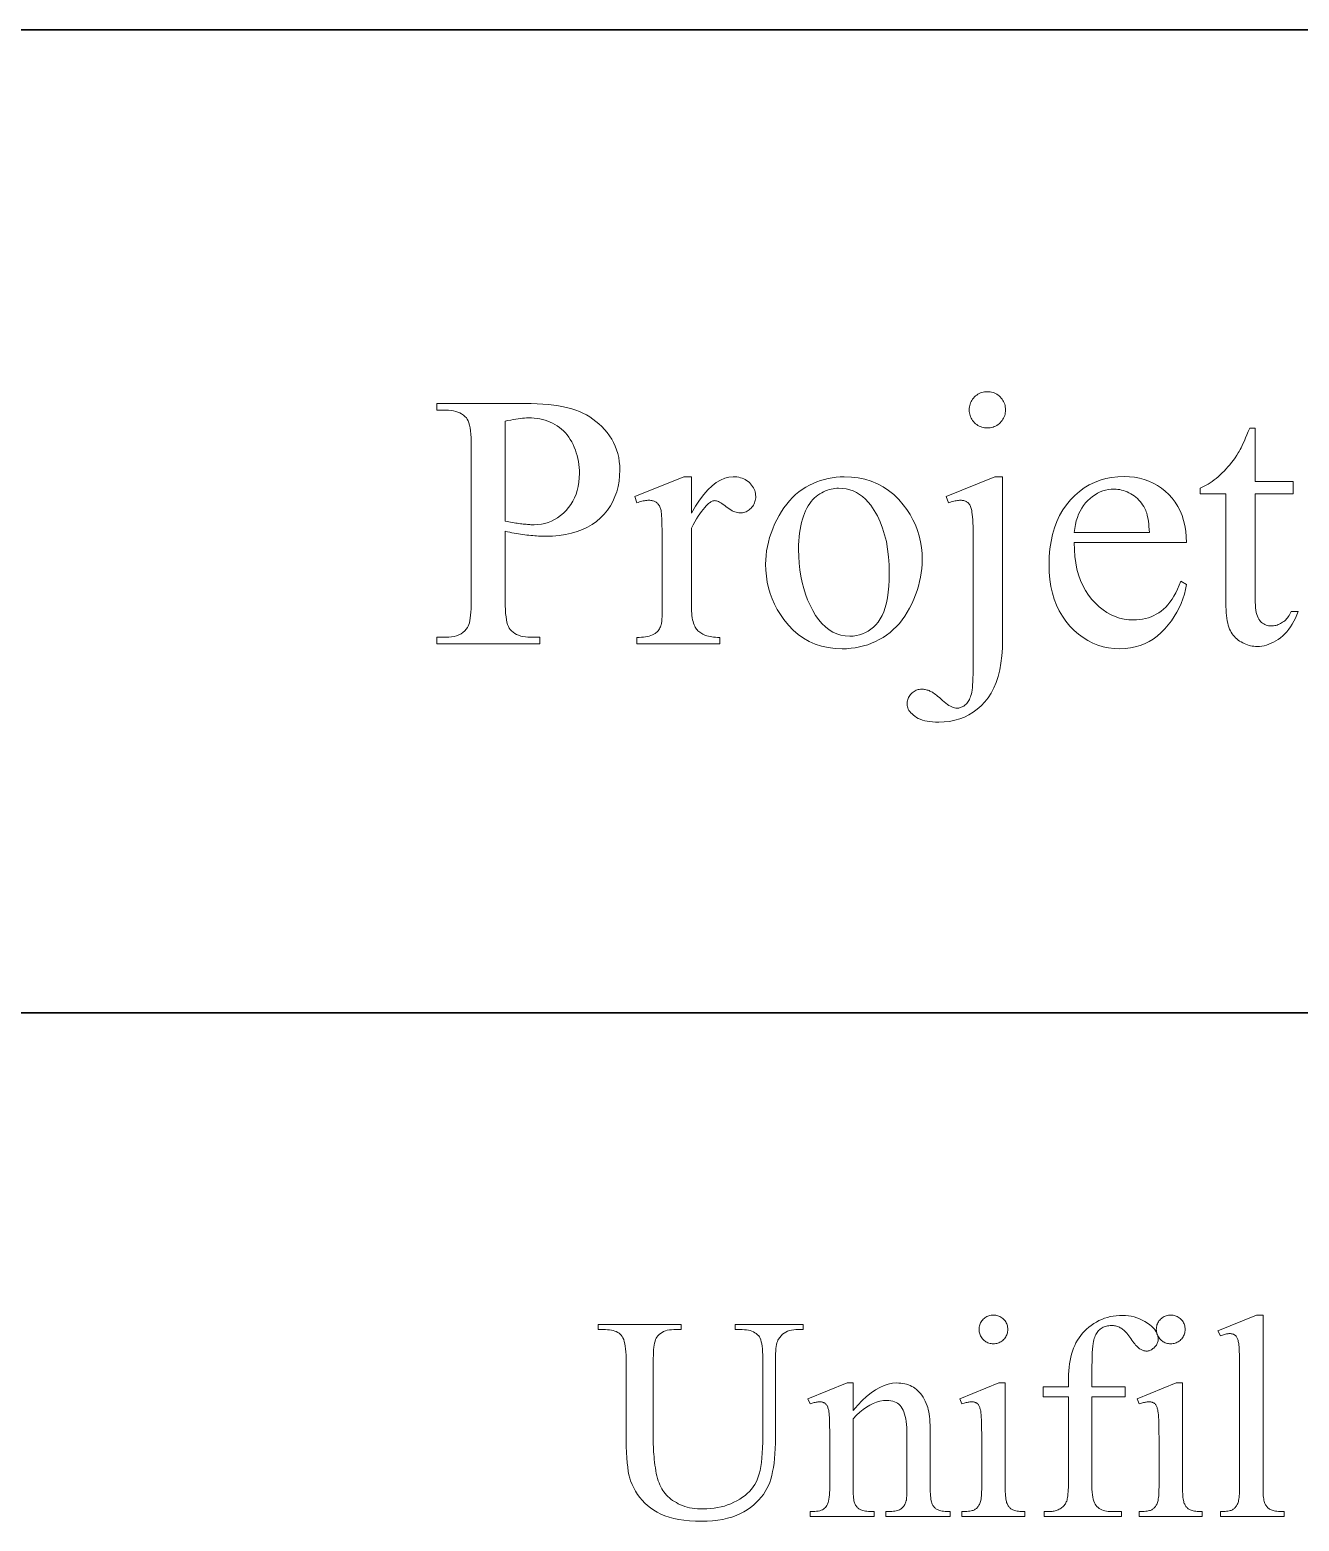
# Model space of a CAD drawing. Extents: x 0 to 297, y 0 to 210.
# Drawn here: x 202.11 to 227.94, y 39.66 to 70 of the extents above; entities that cross this region are included whole.
import ezdxf

# ---------------------------------------------------------------- set-up
doc = ezdxf.new("R2010")
doc.units = 0

msp = doc.modelspace()

# ---------------------------------------------------------------- linework, layer by layer
at = {"color": 7, "lineweight": 35}
for p, q in [((162, 70), (287, 70)), ((162, 50), (287, 50))]:
    msp.add_line(p, q, dxfattribs=at)
at = {"color": 7, "lineweight": 13}
for points in [[(221.595169, 62.638786), (221.625702, 62.637707), (221.655304, 62.63446), (221.68396, 62.629051), (221.711685, 62.621483), (221.738464, 62.611752), (221.764313, 62.599854), (221.789215, 62.585793), (221.813202, 62.569572), (221.836227, 62.551189), (221.858322, 62.53064), (221.878876, 62.508541), (221.897263, 62.485504), (221.913483, 62.461533), (221.927536, 62.436623), (221.939438, 62.410778), (221.949173, 62.383991), (221.956741, 62.35627), (221.962143, 62.327614), (221.965393, 62.298016), (221.966476, 62.267483), (221.965393, 62.237633), (221.962143, 62.208649), (221.956741, 62.180531), (221.949173, 62.153278), (221.939438, 62.126892), (221.927536, 62.101368), (221.913483, 62.07671), (221.897263, 62.052917), (221.878876, 62.029991), (221.858322, 62.007927), (221.836227, 61.987381), (221.813202, 61.968994), (221.789215, 61.952774), (221.764313, 61.938713), (221.738464, 61.926819), (221.711685, 61.917084), (221.68396, 61.909515), (221.655304, 61.904106), (221.625702, 61.900864), (221.595169, 61.89978), (221.565323, 61.900864), (221.536331, 61.904106), (221.508224, 61.909515), (221.480972, 61.917084), (221.454575, 61.926819), (221.429062, 61.938713), (221.404404, 61.952774), (221.3806, 61.968994), (221.357681, 61.987381), (221.335617, 62.007927), (221.315063, 62.029991), (221.296692, 62.052917), (221.280457, 62.07671), (221.266403, 62.101368), (221.254501, 62.126892), (221.244781, 62.153278), (221.237198, 62.180531), (221.231796, 62.208649), (221.228546, 62.237633), (221.227478, 62.267483), (221.228546, 62.298016), (221.231796, 62.327614), (221.237198, 62.35627), (221.244781, 62.383991), (221.254501, 62.410778), (221.266403, 62.436623), (221.280457, 62.461533), (221.296692, 62.485504), (221.315063, 62.508541), (221.335617, 62.53064), (221.357681, 62.551189), (221.3806, 62.569572), (221.404404, 62.585793), (221.429062, 62.599854), (221.454575, 62.611752), (221.480972, 62.621483), (221.508224, 62.629055), (221.536331, 62.63446), (221.565323, 62.637707)], [(211.786224, 59.798122), (211.786224, 58.374187), (211.787247, 58.285397), (211.790268, 58.203602), (211.795319, 58.128799), (211.802383, 58.060993), (211.811462, 58.000179), (211.822571, 57.946358), (211.835693, 57.899529), (211.85083, 57.859695), (211.867996, 57.826855), (211.887161, 57.801006), (211.91597, 57.77087), (211.947586, 57.743904), (211.98201, 57.720112), (212.019257, 57.699493), (212.059296, 57.682045), (212.102158, 57.66777), (212.147842, 57.656666), (212.19632, 57.648735), (212.24762, 57.643978), (212.301727, 57.642391), (212.489182, 57.642391), (212.489182, 57.50901), (210.394745, 57.50901), (210.394745, 57.642391), (210.578583, 57.642391), (210.638824, 57.644409), (210.695526, 57.650467), (210.748703, 57.660561), (210.79834, 57.67469), (210.844452, 57.69286), (210.887024, 57.715065), (210.926071, 57.74131), (210.961578, 57.771591), (210.993546, 57.805908), (211.021988, 57.844265), (211.03569, 57.869682), (211.047943, 57.901222), (211.058762, 57.938896), (211.06813, 57.982693), (211.076065, 58.032623), (211.08255, 58.08868), (211.087601, 58.150864), (211.091202, 58.219177), (211.093369, 58.293617), (211.094086, 58.374187), (211.094086, 61.532082), (211.093109, 61.620872), (211.090195, 61.702667), (211.085327, 61.777466), (211.078522, 61.845276), (211.069763, 61.90609), (211.059052, 61.959911), (211.046402, 62.006741), (211.031799, 62.046574), (211.015244, 62.079414), (210.99675, 62.105263), (210.96727, 62.135399), (210.935043, 62.162361), (210.90007, 62.186153), (210.862366, 62.206776), (210.821915, 62.224224), (210.778732, 62.238499), (210.732803, 62.249603), (210.684143, 62.25753), (210.632736, 62.262291), (210.578583, 62.263878), (210.394745, 62.263878), (210.394745, 62.397259), (212.186371, 62.397259), (212.314819, 62.395905), (212.437714, 62.39185), (212.555054, 62.385094), (212.66684, 62.375629), (212.773071, 62.363464), (212.873764, 62.348591), (212.968887, 62.331017), (213.058472, 62.310741), (213.142502, 62.287758), (213.220978, 62.262074), (213.295502, 62.233181), (213.36763, 62.200573), (213.437378, 62.164257), (213.504761, 62.124222), (213.569763, 62.080479), (213.63237, 62.03302), (213.692612, 61.981846), (213.750473, 61.926964), (213.805954, 61.868366), (213.859055, 61.806053), (213.908371, 61.740696), (213.952484, 61.672962), (213.991425, 61.602844), (214.025162, 61.53035), (214.053711, 61.455479), (214.077072, 61.378223), (214.095245, 61.298592), (214.108215, 61.216579), (214.116013, 61.132191), (214.118607, 61.045422), (214.114655, 60.927971), (214.102814, 60.814995), (214.083069, 60.706486), (214.05545, 60.602448), (214.019913, 60.502884), (213.976501, 60.407784), (213.925186, 60.317158), (213.865967, 60.230999), (213.798859, 60.149315), (213.723862, 60.072098), (213.641663, 60.000862), (213.552917, 59.93713), (213.457657, 59.880894), (213.355881, 59.832153), (213.247574, 59.790913), (213.132736, 59.757172), (213.011368, 59.730927), (212.883484, 59.712181), (212.749084, 59.700935), (212.608154, 59.697186), (212.572525, 59.697437), (212.536331, 59.698196), (212.499573, 59.699459), (212.462219, 59.701225), (212.424301, 59.703495), (212.385803, 59.706272), (212.346725, 59.709553), (212.307068, 59.713337), (212.26683, 59.717625), (212.226028, 59.72242), (212.184647, 59.727718), (212.142685, 59.733524), (212.100143, 59.739834), (212.057037, 59.746647), (212.013336, 59.753963), (211.96907, 59.761787), (211.924225, 59.770115), (211.878799, 59.778946), (211.832809, 59.78828)], [(211.786224, 60.003601), (211.824005, 59.996574), (211.860931, 59.989906), (211.896973, 59.983597), (211.932159, 59.977646), (211.966476, 59.972061), (211.999924, 59.966831), (212.032516, 59.961967), (212.06424, 59.957458), (212.095093, 59.953316), (212.125092, 59.949528), (212.154221, 59.946106), (212.18248, 59.943039), (212.209885, 59.940338), (212.236404, 59.937992), (212.262085, 59.936012), (212.28688, 59.934387), (212.310822, 59.933128), (212.333893, 59.932224), (212.356094, 59.931686), (212.377441, 59.931503), (212.451385, 59.934406), (212.523285, 59.943111), (212.59314, 59.957623), (212.660919, 59.977936), (212.726654, 60.004055), (212.790344, 60.035976), (212.851959, 60.0737), (212.91153, 60.117229), (212.969055, 60.166561), (213.024521, 60.221699), (213.076233, 60.281452), (213.122498, 60.344627), (213.163315, 60.411228), (213.1987, 60.481255), (213.228638, 60.554703), (213.253143, 60.631577), (213.272186, 60.711876), (213.285797, 60.795601), (213.293961, 60.882748), (213.296692, 60.97332), (213.29538, 61.036316), (213.291489, 61.098412), (213.285004, 61.159607), (213.275925, 61.219898), (213.264236, 61.279289), (213.249969, 61.337776), (213.233093, 61.395367), (213.213623, 61.452053), (213.191559, 61.507839), (213.166901, 61.562721), (213.139877, 61.615788), (213.110672, 61.666111), (213.079315, 61.713696), (213.045776, 61.758541), (213.010101, 61.800648), (212.972244, 61.840012), (212.932236, 61.876637), (212.890045, 61.910522), (212.845718, 61.941669), (212.79921, 61.970078), (212.750977, 61.995762), (212.701447, 62.018745), (212.65062, 62.039021), (212.59848, 62.056595), (212.545059, 62.071465), (212.490341, 62.083633), (212.434326, 62.093094), (212.376999, 62.099854), (212.31839, 62.103909), (212.258469, 62.105263), (212.220657, 62.104576), (212.180756, 62.10252), (212.138748, 62.099098), (212.094666, 62.094303), (212.048492, 62.088139), (212.000214, 62.080605), (211.94986, 62.071701), (211.8974, 62.061424), (211.842865, 62.049782), (211.786224, 62.036766)], [(227.045776, 61.896175), (227.045776, 60.8111), (227.81723, 60.8111), (227.81723, 60.558758), (227.045776, 60.558758), (227.045776, 58.417446), (227.046707, 58.35537), (227.049454, 58.297474), (227.054062, 58.243763), (227.060486, 58.194229), (227.068756, 58.14888), (227.078873, 58.107712), (227.09082, 58.070724), (227.104614, 58.037922), (227.120239, 58.0093), (227.137711, 57.984856), (227.156616, 57.963623), (227.176575, 57.944626), (227.197571, 57.927864), (227.219604, 57.913338), (227.242706, 57.901043), (227.26683, 57.890987), (227.292023, 57.883163), (227.318237, 57.877575), (227.34552, 57.874222), (227.373825, 57.873104), (227.397552, 57.873844), (227.421127, 57.87606), (227.44455, 57.879757), (227.46785, 57.88493), (227.490982, 57.891582), (227.513992, 57.899708), (227.536835, 57.909317), (227.559555, 57.920403), (227.582123, 57.932964), (227.604538, 57.947006), (227.626389, 57.96249), (227.647217, 57.979378), (227.667053, 57.997673), (227.685867, 58.017372), (227.703674, 58.038479), (227.720474, 58.060993), (227.736267, 58.084911), (227.751053, 58.110237), (227.764816, 58.136967), (227.777573, 58.165104), (227.918167, 58.165104), (227.891891, 58.096195), (227.863525, 58.030785), (227.833054, 57.968868), (227.800507, 57.910454), (227.765869, 57.85553), (227.729126, 57.804108), (227.690308, 57.75618), (227.649384, 57.71175), (227.606384, 57.670815), (227.561279, 57.633381), (227.514999, 57.599476), (227.468414, 57.569141), (227.421555, 57.542374), (227.374405, 57.519176), (227.326965, 57.499546), (227.279236, 57.483486), (227.231216, 57.470997), (227.182907, 57.462074), (227.134323, 57.456722), (227.085434, 57.454937), (227.052338, 57.455856), (227.019394, 57.458614), (226.986588, 57.463211), (226.953934, 57.469646), (226.921417, 57.477917), (226.889038, 57.488029), (226.856812, 57.499981), (226.824738, 57.513767), (226.792786, 57.529396), (226.761002, 57.546864), (226.730103, 57.56604), (226.700867, 57.586803), (226.673294, 57.609154), (226.647369, 57.633091), (226.623108, 57.658615), (226.60051, 57.685722), (226.579559, 57.714417), (226.560272, 57.744698), (226.542648, 57.776566), (226.526672, 57.81002), (226.512299, 57.846123), (226.49942, 57.885941), (226.488068, 57.929466), (226.478226, 57.976711), (226.469894, 58.027664), (226.463089, 58.082333), (226.457794, 58.140717), (226.45401, 58.202808), (226.451736, 58.268616), (226.450974, 58.338139), (226.450974, 60.558758), (225.928268, 60.558758), (225.928268, 60.677719), (225.968002, 60.694679), (226.007935, 60.71384), (226.048035, 60.735199), (226.088318, 60.758759), (226.128784, 60.784515), (226.169434, 60.812469), (226.210251, 60.842625), (226.251266, 60.874981), (226.29245, 60.909534), (226.333817, 60.946285), (226.374817, 60.98484), (226.414917, 61.024799), (226.454132, 61.066166), (226.492432, 61.10894), (226.529831, 61.153114), (226.56633, 61.1987), (226.601929, 61.245689), (226.636627, 61.294086), (226.670425, 61.343887), (226.703323, 61.395096), (226.720551, 61.424763), (226.739075, 61.458973), (226.758911, 61.497726), (226.780029, 61.541023), (226.80246, 61.58886), (226.826172, 61.641239), (226.851196, 61.698158), (226.877502, 61.759624), (226.905121, 61.82563), (226.934036, 61.896175)], [(215.574982, 60.908432), (215.574982, 60.165825), (215.658112, 60.306919), (215.741669, 60.433163), (215.825668, 60.544556), (215.910095, 60.641094), (215.994949, 60.722782), (216.080246, 60.789616), (216.16597, 60.841599), (216.252121, 60.878731), (216.338715, 60.901009), (216.425735, 60.908432), (216.464706, 60.907227), (216.502304, 60.903603), (216.538544, 60.897564), (216.573395, 60.889111), (216.606888, 60.878242), (216.639008, 60.86496), (216.669754, 60.849258), (216.699142, 60.831146), (216.727142, 60.810616), (216.753784, 60.78767), (216.778442, 60.763138), (216.800507, 60.73785), (216.819977, 60.711803), (216.836838, 60.685001), (216.85112, 60.65744), (216.862793, 60.629128), (216.871887, 60.600052), (216.878372, 60.570221), (216.882263, 60.539635), (216.88356, 60.508289), (216.882629, 60.480602), (216.879807, 60.453785), (216.875122, 60.427826), (216.868561, 60.402737), (216.860138, 60.378513), (216.849823, 60.355152), (216.837631, 60.332657), (216.823578, 60.311028), (216.807648, 60.290264), (216.789841, 60.270367), (216.770721, 60.251873), (216.7509, 60.235325), (216.730347, 60.220726), (216.709091, 60.208073), (216.687088, 60.197365), (216.664383, 60.188606), (216.640945, 60.181793), (216.616806, 60.176926), (216.591919, 60.174007), (216.56633, 60.173035), (216.540787, 60.174278), (216.514633, 60.178009), (216.487869, 60.184227), (216.460495, 60.192932), (216.432495, 60.204124), (216.4039, 60.217808), (216.37468, 60.233974), (216.344849, 60.252628), (216.314407, 60.273773), (216.28334, 60.297401), (216.252792, 60.321033), (216.223862, 60.342175), (216.196564, 60.360832), (216.170868, 60.376999), (216.146805, 60.390678), (216.124374, 60.401871), (216.103546, 60.41058), (216.084351, 60.416798), (216.066788, 60.420528), (216.050827, 60.421772), (216.03775, 60.421051), (216.024445, 60.418888), (216.010925, 60.415283), (215.997192, 60.410236), (215.983246, 60.403748), (215.96907, 60.395817), (215.954681, 60.386444), (215.940094, 60.375629), (215.925278, 60.363373), (215.910233, 60.349674), (215.877686, 60.318203), (215.844925, 60.282909), (215.811935, 60.243797), (215.778732, 60.200863), (215.745316, 60.154106), (215.711685, 60.103531), (215.677826, 60.049133), (215.643768, 59.990913), (215.609482, 59.928875), (215.574982, 59.86301), (215.574982, 58.28046), (215.575668, 58.226997), (215.577728, 58.176205), (215.581146, 58.128078), (215.585938, 58.082623), (215.592102, 58.039833), (215.59964, 57.99971), (215.608551, 57.962254), (215.61882, 57.927467), (215.630463, 57.895348), (215.643478, 57.865894), (215.653564, 57.846752), (215.6651, 57.828262), (215.678085, 57.810417), (215.692505, 57.793221), (215.708359, 57.776676), (215.725662, 57.760777), (215.744415, 57.745529), (215.764603, 57.730927), (215.786224, 57.716976), (215.809296, 57.703674), (215.834137, 57.691345), (215.861069, 57.680317), (215.890091, 57.670582), (215.921204, 57.662148), (215.954391, 57.65501), (215.989685, 57.64917), (216.027069, 57.644627), (216.066544, 57.641384), (216.108109, 57.639435), (216.151764, 57.638786), (216.151764, 57.50901), (214.461075, 57.50901), (214.461075, 57.638786), (214.510239, 57.63958), (214.556808, 57.64196), (214.6008, 57.645924), (214.642181, 57.651478), (214.680969, 57.658615), (214.717163, 57.667339), (214.750763, 57.677647), (214.781754, 57.689545), (214.810165, 57.703026), (214.835983, 57.718094), (214.853455, 57.730316), (214.869858, 57.743904), (214.885178, 57.758865), (214.899429, 57.775196), (214.912582, 57.792896), (214.924652, 57.811966), (214.935654, 57.832405), (214.945572, 57.854218), (214.954391, 57.877396), (214.962143, 57.901943), (214.965576, 57.916473), (214.968643, 57.935543), (214.971344, 57.959156), (214.973679, 57.987309), (214.975662, 58.020004), (214.977295, 58.057243), (214.978546, 58.099026), (214.979446, 58.145348), (214.979996, 58.196213), (214.980179, 58.251621), (214.980179, 59.531361), (214.979935, 59.642048), (214.979233, 59.743401), (214.978058, 59.835415), (214.976425, 59.918095), (214.974319, 59.991436), (214.971741, 60.055443), (214.968689, 60.110111), (214.965179, 60.155441), (214.961197, 60.191437), (214.956741, 60.218094), (214.95166, 60.239491), (214.945786, 60.259697), (214.939117, 60.278709), (214.931656, 60.296539), (214.923401, 60.313175), (214.914352, 60.328621), (214.90451, 60.34288), (214.893875, 60.355946), (214.882446, 60.367825), (214.870224, 60.378513), (214.8573, 60.388103), (214.843765, 60.396683), (214.82962, 60.404251), (214.81485, 60.410812), (214.799484, 60.416363), (214.783493, 60.420906), (214.766891, 60.424438), (214.74968, 60.426964), (214.731857, 60.428478), (214.713409, 60.428982), (214.690765, 60.42844), (214.667557, 60.426819), (214.643768, 60.424114), (214.6194, 60.42033), (214.594452, 60.415462), (214.568924, 60.409515), (214.542831, 60.402485), (214.516144, 60.394375), (214.488892, 60.385181), (214.461075, 60.374908), (214.425018, 60.504684), (215.423584, 60.908432)], [(218.682404, 60.908432), (218.829422, 60.902737), (218.97052, 60.885651), (219.105698, 60.85717), (219.23497, 60.817303), (219.358322, 60.766041), (219.475769, 60.703388), (219.587311, 60.629341), (219.692932, 60.543907), (219.792648, 60.447079), (219.886444, 60.33886), (219.959732, 60.240086), (220.025314, 60.138428), (220.08316, 60.033886), (220.133316, 59.926456), (220.175735, 59.816147), (220.210449, 59.702953), (220.237457, 59.586876), (220.256744, 59.467915), (220.268311, 59.346069), (220.272171, 59.22134), (220.27005, 59.132549), (220.263672, 59.043545), (220.253021, 58.954323), (220.238144, 58.864887), (220.218994, 58.77523), (220.195602, 58.685364), (220.167953, 58.595276), (220.136047, 58.504974), (220.099899, 58.414455), (220.059479, 58.323719), (220.015335, 58.235111), (219.967987, 58.15097), (219.917435, 58.071304), (219.863663, 57.996105), (219.806686, 57.925377), (219.746506, 57.859119), (219.683105, 57.797329), (219.616516, 57.740013), (219.546707, 57.687164), (219.473679, 57.638786), (219.398224, 57.594952), (219.32106, 57.555729), (219.242203, 57.521122), (219.161652, 57.491131), (219.079407, 57.465752), (218.995453, 57.444988), (218.909821, 57.428837), (218.822495, 57.417301), (218.733475, 57.410381), (218.642761, 57.408073), (218.496582, 57.414021), (218.356522, 57.431866), (218.22261, 57.461605), (218.094803, 57.503242), (217.973145, 57.556774), (217.857605, 57.622204), (217.748199, 57.699528), (217.644913, 57.78875), (217.54776, 57.88987), (217.456741, 58.00288), (217.3862, 58.104324), (217.323074, 58.208218), (217.26738, 58.314564), (217.219101, 58.423359), (217.178268, 58.534607), (217.144852, 58.648304), (217.118851, 58.764454), (217.100296, 58.883057), (217.089157, 59.004108), (217.085434, 59.127613), (217.087692, 59.218403), (217.094452, 59.309082), (217.105713, 59.399654), (217.12149, 59.49012), (217.141769, 59.580479), (217.16655, 59.670727), (217.195831, 59.760868), (217.22963, 59.850899), (217.267929, 59.940823), (217.310745, 60.03064), (217.357224, 60.118057), (217.406555, 60.20079), (217.45874, 60.278839), (217.513779, 60.352196), (217.571655, 60.420872), (217.63237, 60.484856), (217.695938, 60.544159), (217.76236, 60.598774), (217.831635, 60.648701), (217.903748, 60.693943), (217.977722, 60.734695), (218.052567, 60.77116), (218.128265, 60.803333), (218.204834, 60.831215), (218.282257, 60.854809), (218.360565, 60.874115), (218.439728, 60.88913), (218.51976, 60.899853), (218.600647, 60.906288)], [(221.905197, 60.908432), (221.905197, 57.584713), (221.901581, 57.419643), (221.890778, 57.263302), (221.872742, 57.115681), (221.847519, 56.976784), (221.815063, 56.846611), (221.775421, 56.725159), (221.728546, 56.612434), (221.674484, 56.508434), (221.61319, 56.413155), (221.544708, 56.326603), (221.470444, 56.24852), (221.391861, 56.178658), (221.308945, 56.117012), (221.221695, 56.063587), (221.130142, 56.018383), (221.034241, 55.981396), (220.934036, 55.952629), (220.829483, 55.932083), (220.720627, 55.919754), (220.607422, 55.915642), (220.543518, 55.916832), (220.482986, 55.920403), (220.425842, 55.92635), (220.372101, 55.934677), (220.321732, 55.945385), (220.274765, 55.958469), (220.231186, 55.973934), (220.190994, 55.991779), (220.154175, 56.012001), (220.120758, 56.034607), (220.090622, 56.058468), (220.06366, 56.082478), (220.039871, 56.106632), (220.019257, 56.130928), (220.001801, 56.155369), (219.987534, 56.179955), (219.976425, 56.204685), (219.968491, 56.229557), (219.96373, 56.254578), (219.962143, 56.279739), (219.963028, 56.304611), (219.965683, 56.328766), (219.970093, 56.352196), (219.976288, 56.374908), (219.984222, 56.396896), (219.993942, 56.418167), (220.005432, 56.438713), (220.018677, 56.458542), (220.033691, 56.477646), (220.050476, 56.496033), (220.068436, 56.513157), (220.087021, 56.528477), (220.106216, 56.541996), (220.126022, 56.553711), (220.146454, 56.563625), (220.16748, 56.571735), (220.189133, 56.578045), (220.211395, 56.58255), (220.234268, 56.585255), (220.257751, 56.586155), (220.276535, 56.585686), (220.29538, 56.584282), (220.314316, 56.581936), (220.333313, 56.578655), (220.352386, 56.57444), (220.371521, 56.569283), (220.390732, 56.56319), (220.410019, 56.556164), (220.429382, 56.548195), (220.448807, 56.539291), (220.462204, 56.532928), (220.477875, 56.523933), (220.495804, 56.51231), (220.516006, 56.498051), (220.538483, 56.481163), (220.563232, 56.461643), (220.590256, 56.439491), (220.619537, 56.414707), (220.651093, 56.387291), (220.684937, 56.357243), (220.719345, 56.32745), (220.752625, 56.300793), (220.784805, 56.277267), (220.815857, 56.256882), (220.845795, 56.239635), (220.874619, 56.225521), (220.902328, 56.214542), (220.928909, 56.206703), (220.954376, 56.202), (220.978729, 56.200432), (220.996002, 56.201099), (221.013199, 56.203098), (221.030319, 56.206432), (221.047363, 56.211102), (221.064346, 56.217102), (221.081253, 56.224438), (221.098083, 56.233109), (221.114853, 56.243114), (221.131546, 56.254452), (221.148163, 56.26712), (221.164307, 56.281361), (221.179596, 56.297401), (221.194016, 56.315247), (221.207565, 56.334892), (221.220261, 56.356342), (221.232086, 56.379593), (221.243042, 56.404648), (221.253143, 56.431503), (221.26236, 56.460163), (221.270721, 56.490623), (221.278259, 56.525646), (221.285004, 56.567986), (221.290955, 56.617645), (221.296112, 56.674618), (221.300476, 56.738914), (221.304031, 56.810524), (221.306808, 56.889454), (221.308792, 56.9757), (221.309982, 57.069267), (221.310379, 57.170151), (221.310379, 59.520546), (221.310059, 59.625519), (221.309082, 59.72271), (221.307465, 59.812111), (221.305191, 59.893726), (221.302277, 59.967552), (221.298706, 60.033596), (221.294479, 60.09185), (221.289612, 60.142319), (221.284103, 60.185001), (221.277939, 60.219898), (221.272598, 60.24295), (221.266693, 60.264526), (221.260208, 60.284622), (221.253143, 60.303242), (221.245499, 60.320385), (221.237274, 60.336048), (221.228485, 60.350231), (221.219101, 60.362938), (221.209152, 60.374168), (221.198639, 60.383919), (221.187424, 60.392483), (221.175415, 60.400143), (221.162613, 60.406902), (221.149033, 60.412758), (221.134644, 60.417717), (221.119461, 60.421772), (221.1035, 60.424927), (221.086731, 60.427177), (221.069183, 60.428532), (221.050827, 60.428982), (221.030212, 60.42844), (221.008728, 60.426819), (220.986374, 60.424114), (220.963165, 60.42033), (220.939072, 60.415462), (220.914139, 60.409515), (220.888321, 60.402485), (220.861649, 60.394375), (220.834106, 60.385181), (220.805695, 60.374908), (220.755234, 60.504684), (221.750183, 60.908432)], [(223.365173, 59.56741), (223.368103, 59.423504), (223.378296, 59.285938), (223.395782, 59.15472), (223.420547, 59.029846), (223.452591, 58.911316), (223.491928, 58.799133), (223.538544, 58.693295), (223.592438, 58.593796), (223.65361, 58.500648), (223.722061, 58.413841), (223.795425, 58.334389), (223.871307, 58.263302), (223.949707, 58.200573), (224.03064, 58.146214), (224.11409, 58.100216), (224.200073, 58.06258), (224.288574, 58.033306), (224.379593, 58.012398), (224.473145, 57.999855), (224.569214, 57.99567), (224.633255, 57.997456), (224.695602, 58.002811), (224.756256, 58.01173), (224.815216, 58.024223), (224.872482, 58.040283), (224.92804, 58.05991), (224.981918, 58.083111), (225.034103, 58.109875), (225.084595, 58.140209), (225.133377, 58.174114), (225.180557, 58.212345), (225.226166, 58.255657), (225.270248, 58.304054), (225.312759, 58.357533), (225.353729, 58.416096), (225.393158, 58.47974), (225.431015, 58.548466), (225.467346, 58.622276), (225.502106, 58.701168), (225.535324, 58.785145), (225.647079, 58.713047), (225.629059, 58.615158), (225.60527, 58.519032), (225.575699, 58.424675), (225.540375, 58.332081), (225.499283, 58.241257), (225.452423, 58.152199), (225.39978, 58.064903), (225.341385, 57.979378), (225.277222, 57.895618), (225.207275, 57.813625), (225.132629, 57.736568), (225.054291, 57.667625), (224.972275, 57.606792), (224.886597, 57.554073), (224.797226, 57.50946), (224.704178, 57.472961), (224.607468, 57.444572), (224.507065, 57.424294), (224.402985, 57.412128), (224.295242, 57.408073), (224.177994, 57.412704), (224.064163, 57.426601), (223.953766, 57.449764), (223.846786, 57.482189), (223.74324, 57.52388), (223.643112, 57.574837), (223.546417, 57.635056), (223.45314, 57.70454), (223.363281, 57.783291), (223.276855, 57.871304), (223.196381, 57.96714), (223.124374, 58.069355), (223.060837, 58.177956), (223.005768, 58.292931), (222.959167, 58.414291), (222.921051, 58.54203), (222.891403, 58.676151), (222.870224, 58.816654), (222.857513, 58.963535), (222.853287, 59.116798), (222.85762, 59.282497), (222.870651, 59.440735), (222.89238, 59.591507), (222.922791, 59.734821), (222.961884, 59.870674), (223.009659, 59.999062), (223.066132, 60.119987), (223.131287, 60.233452), (223.205139, 60.339455), (223.287674, 60.437992), (223.37677, 60.528061), (223.470291, 60.60865), (223.568253, 60.679756), (223.670654, 60.741383), (223.777481, 60.793526), (223.888748, 60.836193), (224.004456, 60.869373), (224.124588, 60.893078), (224.249161, 60.907299), (224.378159, 60.912037), (224.487198, 60.908379), (224.592285, 60.897404), (224.693405, 60.879108), (224.790558, 60.853497), (224.883743, 60.820564), (224.972961, 60.780315), (225.058228, 60.73275), (225.139511, 60.677864), (225.216827, 60.615662), (225.290192, 60.546143), (225.358002, 60.470493), (225.418671, 60.389904), (225.472214, 60.304379), (225.5186, 60.213913), (225.557861, 60.118507), (225.589981, 60.018166), (225.61496, 59.912884), (225.632813, 59.802666), (225.643509, 59.687508), (225.647079, 59.56741)], [(218.570663, 60.674114), (218.532425, 60.672981), (218.494156, 60.669571), (218.455856, 60.663895), (218.417526, 60.655945), (218.37915, 60.645725), (218.340729, 60.633236), (218.302292, 60.618473), (218.263809, 60.60144), (218.225296, 60.582134), (218.186737, 60.560562), (218.148895, 60.536137), (218.112549, 60.508289), (218.077667, 60.477016), (218.044266, 60.442318), (218.012344, 60.404198), (217.981903, 60.362652), (217.952942, 60.31768), (217.925446, 60.269283), (217.899445, 60.217464), (217.874908, 60.16222), (217.85231, 60.103638), (217.832092, 60.041817), (217.81424, 59.976746), (217.798767, 59.908432), (217.78569, 59.836876), (217.774979, 59.762074), (217.766663, 59.684029), (217.760712, 59.602737), (217.757141, 59.518204), (217.755951, 59.430424), (217.75882, 59.288212), (217.76741, 59.149963), (217.781738, 59.015678), (217.801804, 58.885361), (217.827591, 58.75901), (217.859116, 58.636623), (217.896378, 58.518204), (217.939362, 58.403748), (217.988083, 58.293259), (218.042542, 58.186733), (218.101685, 58.087418), (218.164459, 57.998554), (218.230881, 57.920151), (218.300934, 57.852196), (218.374634, 57.794701), (218.451981, 57.747654), (218.532974, 57.711063), (218.617599, 57.684929), (218.705856, 57.669247), (218.79776, 57.664021), (218.86647, 57.666904), (218.932739, 57.675556), (218.996536, 57.689976), (219.057892, 57.710163), (219.116806, 57.736118), (219.173248, 57.767841), (219.227249, 57.805332), (219.278809, 57.848591), (219.327896, 57.897617), (219.374542, 57.952412), (219.417694, 58.014236), (219.456314, 58.084354), (219.490372, 58.162758), (219.519897, 58.249458), (219.544876, 58.344448), (219.565323, 58.447727), (219.581223, 58.559299), (219.592575, 58.679161), (219.599396, 58.807316), (219.601654, 58.94376), (219.59787, 59.115932), (219.586517, 59.280605), (219.567596, 59.437778), (219.541092, 59.587452), (219.507034, 59.72963), (219.465393, 59.864311), (219.416183, 59.991489), (219.359406, 60.111172), (219.295059, 60.223358), (219.223145, 60.328045), (219.170547, 60.393799), (219.115143, 60.452629), (219.056915, 60.504539), (218.995895, 60.54953), (218.932053, 60.587597), (218.865387, 60.618744), (218.795929, 60.642967), (218.723648, 60.660271), (218.64856, 60.670654)], [(223.365173, 59.776493), (224.893661, 59.776493), (224.889648, 59.838066), (224.884857, 59.895889), (224.879272, 59.949963), (224.872894, 60.000286), (224.865723, 60.046864), (224.857758, 60.089687), (224.848999, 60.128765), (224.839432, 60.164093), (224.829086, 60.195671), (224.817947, 60.223503), (224.799042, 60.263012), (224.778366, 60.300793), (224.755936, 60.336842), (224.73172, 60.371159), (224.70575, 60.403748), (224.678009, 60.434605), (224.648499, 60.463734), (224.617233, 60.491131), (224.584198, 60.516796), (224.549393, 60.540733), (224.513535, 60.562653), (224.477356, 60.58226), (224.440857, 60.599564), (224.404037, 60.614563), (224.366882, 60.627251), (224.329422, 60.637634), (224.291626, 60.645706), (224.253494, 60.651474), (224.215057, 60.654938), (224.176285, 60.65609), (224.117065, 60.653767), (224.059128, 60.64679), (224.002441, 60.635162), (223.947006, 60.618889), (223.892853, 60.597961), (223.839935, 60.572384), (223.7883, 60.542156), (223.73793, 60.507278), (223.688812, 60.467751), (223.640945, 60.423573), (223.595688, 60.375252), (223.554367, 60.323284), (223.516968, 60.267681), (223.48349, 60.208435), (223.453949, 60.145546), (223.428329, 60.079018), (223.406647, 60.00885), (223.388901, 59.935036), (223.375076, 59.857586)], [(221.720886, 43.853729), (221.744751, 43.852879), (221.767899, 43.850327), (221.790314, 43.846073), (221.812012, 43.840118), (221.832993, 43.832458), (221.853256, 43.823101), (221.872803, 43.812042), (221.891617, 43.799282), (221.909714, 43.784817), (221.927094, 43.768654), (221.943253, 43.751278), (221.957718, 43.733181), (221.970474, 43.714363), (221.981537, 43.694824), (221.990891, 43.674564), (221.99855, 43.653584), (222.004501, 43.631882), (222.008759, 43.609463), (222.011307, 43.586319), (222.012161, 43.562454), (222.011307, 43.538574), (222.008759, 43.515388), (222.004501, 43.492893), (221.99855, 43.471092), (221.990891, 43.449982), (221.981537, 43.429562), (221.970474, 43.409836), (221.957718, 43.3908), (221.943253, 43.372459), (221.927094, 43.354813), (221.909714, 43.338371), (221.891617, 43.323666), (221.872803, 43.310688), (221.853256, 43.299438), (221.832993, 43.289925), (221.812012, 43.282135), (221.790314, 43.276081), (221.767899, 43.271755), (221.744751, 43.269157), (221.720886, 43.268295), (221.697006, 43.269157), (221.673828, 43.271755), (221.651321, 43.276081), (221.629517, 43.282135), (221.608414, 43.289925), (221.587997, 43.299438), (221.568268, 43.310688), (221.54924, 43.323666), (221.530899, 43.338371), (221.513245, 43.354813), (221.496811, 43.372459), (221.482101, 43.3908), (221.469116, 43.409836), (221.45787, 43.429562), (221.448349, 43.449982), (221.440567, 43.471092), (221.434509, 43.492893), (221.430191, 43.515388), (221.427597, 43.538574), (221.426727, 43.562454), (221.427582, 43.586319), (221.43013, 43.609463), (221.434387, 43.631882), (221.440338, 43.653584), (221.447998, 43.674564), (221.457352, 43.694824), (221.468414, 43.714363), (221.481171, 43.733181), (221.495636, 43.751278), (221.511795, 43.768654), (221.529205, 43.784817), (221.547394, 43.799282), (221.566345, 43.812042), (221.58609, 43.823101), (221.606613, 43.832458), (221.627914, 43.840118), (221.649979, 43.846073), (221.672836, 43.850327), (221.696472, 43.852879)], [(223.722321, 42.186821), (223.722321, 40.450703), (223.723129, 40.379585), (223.725555, 40.313889), (223.729599, 40.253613), (223.735245, 40.198761), (223.742523, 40.14933), (223.751404, 40.105324), (223.761902, 40.066734), (223.774002, 40.033569), (223.787735, 40.005829), (223.80307, 39.983505), (223.825134, 39.959396), (223.848648, 39.937824), (223.873596, 39.918793), (223.899979, 39.902294), (223.927811, 39.888336), (223.957077, 39.876915), (223.987793, 39.868034), (224.019943, 39.861691), (224.053543, 39.857883), (224.088593, 39.856613), (224.327957, 39.856613), (224.327957, 39.752792), (222.750443, 39.752792), (222.750443, 39.856613), (222.868683, 39.856613), (222.891556, 39.857189), (222.914017, 39.858921), (222.936081, 39.861805), (222.957748, 39.865841), (222.979004, 39.871033), (222.999847, 39.877377), (223.020294, 39.884876), (223.040344, 39.893528), (223.059982, 39.903332), (223.079208, 39.914291), (223.097656, 39.926231), (223.114914, 39.93898), (223.130997, 39.952534), (223.145889, 39.966896), (223.159607, 39.982063), (223.172134, 39.998039), (223.183487, 40.014824), (223.193649, 40.032417), (223.202637, 40.050816), (223.210434, 40.070023), (223.217285, 40.09148), (223.223404, 40.116627), (223.228821, 40.145466), (223.233505, 40.177998), (223.237473, 40.214218), (223.240707, 40.254135), (223.24324, 40.297737), (223.245041, 40.345036), (223.246124, 40.396023), (223.246475, 40.450703), (223.246475, 42.186821), (222.733139, 42.186821), (222.733139, 42.394466), (223.246475, 42.394466), (223.246475, 42.567501), (223.247757, 42.645309), (223.251556, 42.720695), (223.257904, 42.793659), (223.266785, 42.864197), (223.278198, 42.932316), (223.29216, 42.998013), (223.308655, 43.061287), (223.327698, 43.122135), (223.349258, 43.180565), (223.373367, 43.236568), (223.400101, 43.290314), (223.429489, 43.341949), (223.461578, 43.391479), (223.496338, 43.438908), (223.533798, 43.484226), (223.573929, 43.527443), (223.61673, 43.568554), (223.662231, 43.607559), (223.710403, 43.644459), (223.761261, 43.679253), (223.814102, 43.711308), (223.868256, 43.739986), (223.923706, 43.765293), (223.980438, 43.787228), (224.038483, 43.805786), (224.097809, 43.820969), (224.158447, 43.832779), (224.220383, 43.841213), (224.283615, 43.846275), (224.348145, 43.847961), (224.408218, 43.846001), (224.4673, 43.840118), (224.525421, 43.830311), (224.58255, 43.816586), (224.638702, 43.798935), (224.693863, 43.777363), (224.748047, 43.751869), (224.80127, 43.722454), (224.853485, 43.689114), (224.904739, 43.651855), (224.936523, 43.625584), (224.964951, 43.598675), (224.990036, 43.571133), (225.01178, 43.542957), (225.030182, 43.514149), (225.045242, 43.484703), (225.056946, 43.454624), (225.065308, 43.423912), (225.070328, 43.392563), (225.072006, 43.36058), (225.071259, 43.343376), (225.069, 43.326374), (225.065262, 43.309578), (225.060013, 43.29298), (225.053253, 43.276585), (225.045013, 43.260391), (225.035263, 43.2444), (225.024017, 43.228611), (225.011261, 43.213024), (224.997025, 43.197636), (224.981903, 43.183117), (224.966568, 43.170124), (224.950989, 43.158661), (224.935196, 43.148727), (224.919159, 43.14032), (224.902893, 43.133442), (224.886398, 43.12809), (224.869675, 43.124271), (224.852707, 43.121979), (224.835526, 43.121212), (224.822189, 43.121689), (224.808701, 43.123116), (224.795074, 43.125496), (224.781311, 43.128826), (224.767395, 43.13311), (224.753326, 43.138344), (224.73912, 43.144531), (224.724777, 43.151669), (224.710281, 43.159756), (224.695648, 43.168797), (224.680618, 43.179413), (224.664917, 43.192215), (224.648544, 43.207211), (224.631516, 43.2244), (224.613815, 43.243782), (224.595459, 43.26535), (224.576447, 43.289116), (224.556763, 43.315071), (224.536423, 43.343216), (224.515411, 43.373558), (224.494232, 43.403969), (224.473419, 43.432331), (224.452942, 43.458649), (224.432816, 43.482914), (224.413025, 43.505135), (224.393585, 43.525307), (224.374496, 43.543434), (224.355759, 43.559513), (224.337357, 43.573544), (224.319305, 43.585526), (224.301224, 43.595936), (224.28273, 43.605251), (224.26384, 43.613468), (224.244553, 43.620594), (224.224854, 43.626621), (224.204758, 43.631554), (224.18425, 43.635387), (224.16333, 43.638126), (224.142029, 43.639771), (224.120316, 43.64032), (224.094177, 43.639614), (224.068863, 43.637493), (224.044342, 43.633961), (224.020645, 43.629013), (223.997742, 43.622654), (223.975647, 43.614883), (223.954376, 43.605698), (223.933899, 43.5951), (223.91423, 43.583088), (223.89537, 43.569664), (223.877426, 43.554752), (223.860519, 43.538284), (223.844666, 43.52026), (223.829834, 43.500679), (223.816055, 43.479542), (223.803314, 43.456844), (223.791595, 43.43259), (223.78093, 43.40678), (223.771301, 43.37941), (223.762695, 43.350487), (223.755035, 43.316093), (223.748169, 43.272331), (223.742111, 43.219193), (223.736862, 43.156685), (223.732422, 43.084805), (223.72879, 43.003548), (223.725967, 42.912922), (223.723938, 42.812923), (223.722733, 42.703548), (223.722321, 42.584805), (223.722321, 42.394466), (224.402939, 42.394466), (224.402939, 42.186821)], [(225.328674, 43.853729), (225.352539, 43.852879), (225.375687, 43.850327), (225.398102, 43.846073), (225.4198, 43.840118), (225.440781, 43.832458), (225.461044, 43.823101), (225.480591, 43.812042), (225.499405, 43.799282), (225.517502, 43.784817), (225.534866, 43.768654), (225.551041, 43.751278), (225.565506, 43.733181), (225.578262, 43.714363), (225.589325, 43.694824), (225.598679, 43.674564), (225.606339, 43.653584), (225.612289, 43.631882), (225.616547, 43.609463), (225.619095, 43.586319), (225.619949, 43.562454), (225.619095, 43.538574), (225.616547, 43.515388), (225.612289, 43.492893), (225.606339, 43.471092), (225.598679, 43.449982), (225.589325, 43.429562), (225.578262, 43.409836), (225.565506, 43.3908), (225.551041, 43.372459), (225.534866, 43.354813), (225.517502, 43.338371), (225.499405, 43.323666), (225.480591, 43.310688), (225.461044, 43.299438), (225.440781, 43.289925), (225.4198, 43.282135), (225.398102, 43.276081), (225.375687, 43.271755), (225.352539, 43.269157), (225.328674, 43.268295), (225.304794, 43.269157), (225.281601, 43.271755), (225.259109, 43.276081), (225.237305, 43.282135), (225.216202, 43.289925), (225.195786, 43.299438), (225.176056, 43.310688), (225.157028, 43.323666), (225.138687, 43.338371), (225.121033, 43.354813), (225.104599, 43.372459), (225.08989, 43.3908), (225.076904, 43.409836), (225.065659, 43.429562), (225.056137, 43.449982), (225.048355, 43.471092), (225.042297, 43.492893), (225.037979, 43.515388), (225.035385, 43.538574), (225.034515, 43.562454), (225.03537, 43.586319), (225.037918, 43.609463), (225.042175, 43.631882), (225.048126, 43.653584), (225.055786, 43.674564), (225.06514, 43.694824), (225.076202, 43.714363), (225.088959, 43.733181), (225.103424, 43.751278), (225.119583, 43.768654), (225.136993, 43.784817), (225.155182, 43.799282), (225.174133, 43.812042), (225.193878, 43.823101), (225.214401, 43.832458), (225.235687, 43.840118), (225.257767, 43.846073), (225.280624, 43.850327), (225.30426, 43.852879)], [(227.2061, 43.853729), (227.2061, 40.349766), (227.206467, 40.301834), (227.20755, 40.257248), (227.209351, 40.216007), (227.211868, 40.178112), (227.215118, 40.143562), (227.219086, 40.112358), (227.22377, 40.084499), (227.229172, 40.059986), (227.235306, 40.038818), (227.242157, 40.020996), (227.249756, 40.005238), (227.258133, 39.990253), (227.267288, 39.976051), (227.277222, 39.962627), (227.287933, 39.949982), (227.299423, 39.938114), (227.311707, 39.927025), (227.324753, 39.916714), (227.338577, 39.907185), (227.35318, 39.89843), (227.369476, 39.890484), (227.388367, 39.883377), (227.409851, 39.877106), (227.433929, 39.871666), (227.460617, 39.867069), (227.489883, 39.863304), (227.521759, 39.860378), (227.556213, 39.858288), (227.593277, 39.857033), (227.632935, 39.856613), (227.632935, 39.752792), (226.338043, 39.752792), (226.338043, 39.856613), (226.37323, 39.856987), (226.406113, 39.858112), (226.436676, 39.859989), (226.464935, 39.862614), (226.490891, 39.865986), (226.514542, 39.87011), (226.535889, 39.874985), (226.554916, 39.880608), (226.57164, 39.886982), (226.58606, 39.894104), (226.599045, 39.902092), (226.611435, 39.91106), (226.62326, 39.921013), (226.634506, 39.931942), (226.645187, 39.943851), (226.655273, 39.956745), (226.664795, 39.970615), (226.673737, 39.985466), (226.682098, 40.001301), (226.68988, 40.018112), (226.697006, 40.037003), (226.703384, 40.059067), (226.709, 40.084301), (226.713882, 40.112705), (226.718002, 40.144283), (226.721375, 40.179035), (226.723999, 40.216961), (226.725876, 40.258057), (226.727005, 40.302322), (226.727371, 40.349766), (226.727371, 42.749187), (226.727173, 42.835144), (226.726563, 42.914204), (226.725555, 42.986374), (226.724152, 43.051655), (226.722321, 43.110039), (226.720108, 43.16153), (226.717484, 43.206131), (226.714462, 43.243839), (226.711029, 43.274651), (226.707184, 43.298576), (226.702911, 43.318401), (226.698135, 43.336929), (226.692871, 43.354164), (226.687119, 43.370094), (226.680878, 43.384731), (226.674133, 43.398071), (226.666916, 43.41011), (226.659195, 43.420853), (226.651001, 43.430298), (226.642303, 43.438446), (226.633118, 43.445568), (226.623444, 43.451942), (226.613266, 43.457565), (226.602615, 43.46244), (226.591476, 43.466564), (226.579834, 43.469936), (226.567703, 43.472561), (226.555084, 43.474438), (226.541977, 43.475559), (226.528381, 43.475937), (226.512985, 43.475475), (226.49678, 43.474091), (226.479767, 43.471783), (226.461945, 43.468552), (226.443314, 43.464401), (226.423874, 43.459324), (226.403625, 43.453327), (226.382568, 43.446404), (226.360718, 43.43856), (226.338043, 43.429794), (226.289017, 43.530731), (227.076324, 43.853729)], [(216.463501, 43.556686), (216.463501, 43.663391), (217.847778, 43.663391), (217.847778, 43.556686), (217.700699, 43.556686), (217.655624, 43.554752), (217.612686, 43.548958), (217.571869, 43.539295), (217.533203, 43.525768), (217.496658, 43.508381), (217.46225, 43.487125), (217.429993, 43.462006), (217.399841, 43.433022), (217.371841, 43.400177), (217.345978, 43.363464), (217.334473, 43.343216), (217.324173, 43.318241), (217.315094, 43.28854), (217.30722, 43.254105), (217.300552, 43.214939), (217.295105, 43.171047), (217.290863, 43.122425), (217.287842, 43.069073), (217.286026, 43.01099), (217.285416, 42.948177), (217.285416, 41.362022), (217.284241, 41.246994), (217.280746, 41.137249), (217.274902, 41.03278), (217.266724, 40.933586), (217.25621, 40.839672), (217.243362, 40.751034), (217.22818, 40.667675), (217.210663, 40.589592), (217.190811, 40.516785), (217.16861, 40.449261), (217.143005, 40.385296), (217.1129, 40.323174), (217.078293, 40.262901), (217.039185, 40.204472), (216.995575, 40.147888), (216.947479, 40.093151), (216.894867, 40.04026), (216.837769, 39.989216), (216.776169, 39.940018), (216.710068, 39.892662), (216.639252, 39.848553), (216.563507, 39.809086), (216.482834, 39.774261), (216.397217, 39.744083), (216.306686, 39.718544), (216.211212, 39.697651), (216.110809, 39.6814), (216.005478, 39.669792), (215.895203, 39.662827), (215.780014, 39.660507), (215.655045, 39.662727), (215.536255, 39.669388), (215.423645, 39.680492), (215.3172, 39.696037), (215.216919, 39.716022), (215.122818, 39.740448), (215.034882, 39.769318), (214.953125, 39.802628), (214.877548, 39.840378), (214.808121, 39.882568), (214.743729, 39.928509), (214.683197, 39.977509), (214.626526, 40.029564), (214.573715, 40.084675), (214.52478, 40.142841), (214.479706, 40.204067), (214.438492, 40.268353), (214.401154, 40.33569), (214.367661, 40.406086), (214.338043, 40.479542), (214.320511, 40.535374), (214.304825, 40.600204), (214.290985, 40.674034), (214.278976, 40.756859), (214.268829, 40.848682), (214.260529, 40.949505), (214.254059, 41.059326), (214.249451, 41.178143), (214.246689, 41.305958), (214.245758, 41.442772), (214.245758, 42.971249), (214.244766, 43.040867), (214.241776, 43.105526), (214.236801, 43.165222), (214.229843, 43.219959), (214.220886, 43.269737), (214.209946, 43.314552), (214.197006, 43.354408), (214.182083, 43.389301), (214.165176, 43.419239), (214.146271, 43.444214), (214.125137, 43.465584), (214.101563, 43.484703), (214.075531, 43.501575), (214.047058, 43.516197), (214.016129, 43.528568), (213.982742, 43.538689), (213.946915, 43.546562), (213.90863, 43.552185), (213.867889, 43.555561), (213.824707, 43.556686), (213.677628, 43.556686), (213.677628, 43.663391), (215.367599, 43.663391), (215.367599, 43.556686), (215.217636, 43.556686), (215.170578, 43.555157), (215.126282, 43.550571), (215.084747, 43.542931), (215.04599, 43.53223), (215.009995, 43.518475), (214.976776, 43.501659), (214.94632, 43.481789), (214.91864, 43.458862), (214.893723, 43.43288), (214.871567, 43.403839), (214.85788, 43.380825), (214.845612, 43.35331), (214.834808, 43.321301), (214.825424, 43.28479), (214.817505, 43.243782), (214.811005, 43.198273), (214.805969, 43.148266), (214.802353, 43.093758), (214.800201, 43.034752), (214.799469, 42.971249), (214.799469, 41.266853), (214.799896, 41.220623), (214.801147, 41.173065), (214.803238, 41.124184), (214.806168, 41.073975), (214.809921, 41.022438), (214.814529, 40.969578), (214.819962, 40.915386), (214.826233, 40.859871), (214.833344, 40.803032), (214.841293, 40.744862), (214.850327, 40.687328), (214.860733, 40.632389), (214.872482, 40.580044), (214.88559, 40.530296), (214.900055, 40.483147), (214.915863, 40.438587), (214.933044, 40.396629), (214.951569, 40.357262), (214.971451, 40.320492), (214.992691, 40.28632), (215.015579, 40.254017), (215.04039, 40.22287), (215.067139, 40.192879), (215.095825, 40.16404), (215.126434, 40.136353), (215.158981, 40.109821), (215.193466, 40.084442), (215.229874, 40.060219), (215.268219, 40.037148), (215.308487, 40.015228), (215.350662, 39.994957), (215.394714, 39.976814), (215.440643, 39.960808), (215.488449, 39.946938), (215.538116, 39.9352), (215.589661, 39.925598), (215.643097, 39.918129), (215.698395, 39.912792), (215.755569, 39.909592), (215.814621, 39.908524), (215.890518, 39.910198), (215.964813, 39.915215), (216.037491, 39.923576), (216.108551, 39.935287), (216.177994, 39.95034), (216.245819, 39.968742), (216.312027, 39.990486), (216.376633, 40.015575), (216.439621, 40.04401), (216.500992, 40.07579), (216.559631, 40.110184), (216.614441, 40.146446), (216.665421, 40.184589), (216.712555, 40.224602), (216.755859, 40.266491), (216.795319, 40.310253), (216.830948, 40.355892), (216.862747, 40.403404), (216.890701, 40.452793), (216.914825, 40.504055), (216.935928, 40.559872), (216.954803, 40.622929), (216.971451, 40.693226), (216.985886, 40.77076), (216.998108, 40.855534), (217.008102, 40.947544), (217.015869, 41.046795), (217.021423, 41.153282), (217.02475, 41.26701), (217.025864, 41.387978), (217.025864, 42.971249), (217.025055, 43.041763), (217.022629, 43.106792), (217.0186, 43.166348), (217.012939, 43.220421), (217.005676, 43.269012), (216.996796, 43.31213), (216.986298, 43.349766), (216.974182, 43.38192), (216.960449, 43.408596), (216.945114, 43.429794), (216.921524, 43.453903), (216.895737, 43.475475), (216.867767, 43.494507), (216.837601, 43.511005), (216.805237, 43.524963), (216.770691, 43.536385), (216.733948, 43.545265), (216.695023, 43.551609), (216.6539, 43.555416), (216.61058, 43.556686)], [(218.865799, 41.912849), (218.958237, 42.01915), (219.049805, 42.114262), (219.140503, 42.198185), (219.230331, 42.27092), (219.319305, 42.332462), (219.40741, 42.382813), (219.494644, 42.421978), (219.581009, 42.449951), (219.666519, 42.466736), (219.751175, 42.472332), (219.793823, 42.471249), (219.835266, 42.468006), (219.875488, 42.462597), (219.91452, 42.455029), (219.952316, 42.445293), (219.988922, 42.433399), (220.024307, 42.419338), (220.058472, 42.403118), (220.091446, 42.384731), (220.123199, 42.364185), (220.153702, 42.341156), (220.182953, 42.315331), (220.210922, 42.286709), (220.237625, 42.255287), (220.263062, 42.221069), (220.287231, 42.184055), (220.310135, 42.144241), (220.331757, 42.101631), (220.352112, 42.056225), (220.371216, 42.008018), (220.38327, 41.971565), (220.394058, 41.931423), (220.403564, 41.887589), (220.411819, 41.840061), (220.418793, 41.788841), (220.4245, 41.733932), (220.42894, 41.675331), (220.432114, 41.613037), (220.434021, 41.547054), (220.434662, 41.477379), (220.434662, 40.349766), (220.435059, 40.301201), (220.436279, 40.255863), (220.438293, 40.213757), (220.441116, 40.174885), (220.444748, 40.139236), (220.449188, 40.106823), (220.454437, 40.077637), (220.460495, 40.051682), (220.467361, 40.028957), (220.475037, 40.00946), (220.481766, 39.995358), (220.489273, 39.981892), (220.497574, 39.969059), (220.506638, 39.95686), (220.516495, 39.945293), (220.527115, 39.934364), (220.538528, 39.924068), (220.550705, 39.914406), (220.563675, 39.90538), (220.577408, 39.896988), (220.592743, 39.889317), (220.610458, 39.882454), (220.630569, 39.876396), (220.653091, 39.871147), (220.677994, 39.866707), (220.705292, 39.863075), (220.73497, 39.860249), (220.767059, 39.858227), (220.801529, 39.857018), (220.838409, 39.856613), (220.838409, 39.752792), (219.531982, 39.752792), (219.531982, 39.856613), (219.586777, 39.856613), (219.622589, 39.857178), (219.656174, 39.858864), (219.687531, 39.861675), (219.716675, 39.865612), (219.743591, 39.870674), (219.768295, 39.876858), (219.790771, 39.884171), (219.811035, 39.892605), (219.829071, 39.902164), (219.844894, 39.912849), (219.859161, 39.924629), (219.872528, 39.937477), (219.884995, 39.951393), (219.896576, 39.966377), (219.907257, 39.982426), (219.917053, 39.999542), (219.925949, 40.017723), (219.933945, 40.036976), (219.941055, 40.057293), (219.947281, 40.078674), (219.949463, 40.089172), (219.951431, 40.103363), (219.953156, 40.121243), (219.954651, 40.142815), (219.955933, 40.168076), (219.95697, 40.197033), (219.957779, 40.229679), (219.958344, 40.266014), (219.958694, 40.306046), (219.958817, 40.349766), (219.958817, 41.431236), (219.95787, 41.501358), (219.955063, 41.567528), (219.950378, 41.629749), (219.943817, 41.688019), (219.935379, 41.742336), (219.925064, 41.792706), (219.912888, 41.839123), (219.898819, 41.881588), (219.882889, 41.920105), (219.865082, 41.954666), (219.845047, 41.985626), (219.822464, 42.013325), (219.797302, 42.037766), (219.769562, 42.058949), (219.739273, 42.076874), (219.706406, 42.091537), (219.670975, 42.102943), (219.63298, 42.111092), (219.592422, 42.115978), (219.549286, 42.117607), (219.480682, 42.113861), (219.41214, 42.102612), (219.343643, 42.083866), (219.275208, 42.057625), (219.206833, 42.02388), (219.138504, 41.982639), (219.070251, 41.933903), (219.002045, 41.877666), (218.933899, 41.813931), (218.865799, 41.742699), (218.865799, 40.349766), (218.866119, 40.298172), (218.867065, 40.250671), (218.868652, 40.207268), (218.87088, 40.167961), (218.873734, 40.132748), (218.877228, 40.101631), (218.881348, 40.074608), (218.886108, 40.051682), (218.891495, 40.032848), (218.897522, 40.018112), (218.905899, 40.001835), (218.914886, 39.986446), (218.924469, 39.971954), (218.934677, 39.958359), (218.945465, 39.945656), (218.956879, 39.933846), (218.968887, 39.922928), (218.981506, 39.912907), (218.994736, 39.903782), (219.00856, 39.895546), (219.024139, 39.888149), (219.042648, 39.881531), (219.064056, 39.87569), (219.088379, 39.870628), (219.115631, 39.866348), (219.145782, 39.862843), (219.178833, 39.860119), (219.214813, 39.85817), (219.253708, 39.857002), (219.295502, 39.856613), (219.295502, 39.752792), (217.98909, 39.752792), (217.98909, 39.856613), (218.046768, 39.856613), (218.085831, 39.857635), (218.122269, 39.86071), (218.156082, 39.865829), (218.187271, 39.872993), (218.215836, 39.88221), (218.241776, 39.893471), (218.265091, 39.90678), (218.285782, 39.922134), (218.303864, 39.939541), (218.319305, 39.958992), (218.332718, 39.981327), (218.344742, 40.007385), (218.355331, 40.037163), (218.364517, 40.07066), (218.372299, 40.107876), (218.378647, 40.148811), (218.383591, 40.19347), (218.387131, 40.241848), (218.389252, 40.293945), (218.389954, 40.349766), (218.389954, 41.330299), (218.38974, 41.421745), (218.389084, 41.505756), (218.388016, 41.582325), (218.38649, 41.651451), (218.384552, 41.713139), (218.382172, 41.767384), (218.379364, 41.81419), (218.376114, 41.853558), (218.372437, 41.885483), (218.368332, 41.909966), (218.36377, 41.930069), (218.358749, 41.948841), (218.353271, 41.96629), (218.347336, 41.98241), (218.340927, 41.997204), (218.334061, 42.010674), (218.326736, 42.022816), (218.318954, 42.03363), (218.310699, 42.043118), (218.302002, 42.051277), (218.292755, 42.058403), (218.282898, 42.064774), (218.272446, 42.0704), (218.261398, 42.075272), (218.249725, 42.079395), (218.237457, 42.082771), (218.224579, 42.085396), (218.21109, 42.087269), (218.197006, 42.088394), (218.182312, 42.088768), (218.165848, 42.088337), (218.148743, 42.08704), (218.131012, 42.084877), (218.11264, 42.081848), (218.093628, 42.077953), (218.07399, 42.073196), (218.053726, 42.067574), (218.032806, 42.061085), (218.011261, 42.05373), (217.98909, 42.045509), (217.945831, 42.14933), (218.741791, 42.472332), (218.865799, 42.472332)], [(221.960251, 42.472332), (221.960251, 40.349766), (221.960617, 40.301819), (221.9617, 40.257191), (221.963501, 40.215878), (221.966019, 40.177883), (221.969269, 40.143204), (221.973236, 40.111839), (221.977921, 40.083794), (221.983322, 40.059067), (221.989456, 40.037651), (221.996307, 40.019554), (222.00386, 40.003536), (222.0121, 39.98835), (222.021042, 39.974003), (222.03067, 39.960491), (222.041, 39.947819), (222.052017, 39.935978), (222.063721, 39.924976), (222.076126, 39.91481), (222.089218, 39.905483), (222.103012, 39.896988), (222.118301, 39.889317), (222.135941, 39.882454), (222.155914, 39.876396), (222.178223, 39.871147), (222.202866, 39.866707), (222.229843, 39.863075), (222.259155, 39.860249), (222.290802, 39.858227), (222.324799, 39.857018), (222.361115, 39.856613), (222.361115, 39.752792), (221.077774, 39.752792), (221.077774, 39.856613), (221.115143, 39.856987), (221.149979, 39.858112), (221.182281, 39.859989), (221.212051, 39.862614), (221.239273, 39.865986), (221.263962, 39.87011), (221.286102, 39.874985), (221.30571, 39.880608), (221.322784, 39.886982), (221.337326, 39.894104), (221.350311, 39.902092), (221.362762, 39.91106), (221.374664, 39.921013), (221.386002, 39.931942), (221.396805, 39.943851), (221.407059, 39.956745), (221.416763, 39.970615), (221.425919, 39.985466), (221.434525, 40.001301), (221.442581, 40.018112), (221.449982, 40.037003), (221.456604, 40.059067), (221.462448, 40.084301), (221.467499, 40.112705), (221.471786, 40.144283), (221.475296, 40.179035), (221.478012, 40.216961), (221.479965, 40.258057), (221.481125, 40.302322), (221.481522, 40.349766), (221.481522, 41.36779), (221.481262, 41.450703), (221.480484, 41.527557), (221.479187, 41.598358), (221.477371, 41.663101), (221.475037, 41.72179), (221.472183, 41.774422), (221.468796, 41.820999), (221.464905, 41.861515), (221.460495, 41.895981), (221.455566, 41.924385), (221.451294, 41.94228), (221.446564, 41.959049), (221.441376, 41.974697), (221.43573, 41.989216), (221.429611, 42.002613), (221.423035, 42.014885), (221.416, 42.026028), (221.408493, 42.036053), (221.400543, 42.044949), (221.39212, 42.052719), (221.383148, 42.05957), (221.37355, 42.065697), (221.363312, 42.071106), (221.352432, 42.07579), (221.340927, 42.079758), (221.328781, 42.083), (221.31601, 42.085526), (221.302597, 42.087326), (221.288559, 42.088409), (221.27388, 42.088768), (221.257385, 42.088337), (221.240189, 42.08704), (221.222321, 42.084877), (221.203735, 42.081848), (221.184479, 42.077953), (221.16452, 42.073196), (221.143875, 42.067574), (221.122528, 42.061085), (221.100494, 42.05373), (221.077774, 42.045509), (221.037399, 42.14933), (221.833359, 42.472332)], [(225.568039, 42.472332), (225.568039, 40.349766), (225.568405, 40.301819), (225.569473, 40.257191), (225.571289, 40.215878), (225.573807, 40.177883), (225.577057, 40.143204), (225.581009, 40.111839), (225.585709, 40.083794), (225.59111, 40.059067), (225.597244, 40.037651), (225.604095, 40.019554), (225.611649, 40.003536), (225.619888, 39.98835), (225.62883, 39.974003), (225.638458, 39.960491), (225.648788, 39.947819), (225.659805, 39.935978), (225.671509, 39.924976), (225.683914, 39.91481), (225.697006, 39.905483), (225.710785, 39.896988), (225.726089, 39.889317), (225.743729, 39.882454), (225.763702, 39.876396), (225.786011, 39.871147), (225.810654, 39.866707), (225.837631, 39.863075), (225.866943, 39.860249), (225.89859, 39.858227), (225.932587, 39.857018), (225.968903, 39.856613), (225.968903, 39.752792), (224.685562, 39.752792), (224.685562, 39.856613), (224.722931, 39.856987), (224.757767, 39.858112), (224.79007, 39.859989), (224.819839, 39.862614), (224.847061, 39.865986), (224.87175, 39.87011), (224.89389, 39.874985), (224.913498, 39.880608), (224.930573, 39.886982), (224.945114, 39.894104), (224.958099, 39.902092), (224.970551, 39.91106), (224.982437, 39.921013), (224.99379, 39.931942), (225.004593, 39.943851), (225.014847, 39.956745), (225.024551, 39.970615), (225.033707, 39.985466), (225.042313, 40.001301), (225.050369, 40.018112), (225.05777, 40.037003), (225.064392, 40.059067), (225.070236, 40.084301), (225.075287, 40.112705), (225.079575, 40.144283), (225.083084, 40.179035), (225.0858, 40.216961), (225.087753, 40.258057), (225.088913, 40.302322), (225.08931, 40.349766), (225.08931, 41.36779), (225.08905, 41.450703), (225.088272, 41.527557), (225.086975, 41.598358), (225.085159, 41.663101), (225.082825, 41.72179), (225.079956, 41.774422), (225.076584, 41.820999), (225.072693, 41.861515), (225.068283, 41.895981), (225.063354, 41.924385), (225.059082, 41.94228), (225.054352, 41.959049), (225.049164, 41.974697), (225.043518, 41.989216), (225.037399, 42.002613), (225.030823, 42.014885), (225.023788, 42.026028), (225.016281, 42.036053), (225.008331, 42.044949), (224.999908, 42.052719), (224.990936, 42.05957), (224.981339, 42.065697), (224.9711, 42.071106), (224.96022, 42.07579), (224.948715, 42.079758), (224.936569, 42.083), (224.923798, 42.085526), (224.910385, 42.087326), (224.896347, 42.088409), (224.881668, 42.088768), (224.865173, 42.088337), (224.847977, 42.08704), (224.830109, 42.084877), (224.811523, 42.081848), (224.792267, 42.077953), (224.772308, 42.073196), (224.751663, 42.067574), (224.730316, 42.061085), (224.708282, 42.05373), (224.685562, 42.045509), (224.645187, 42.14933), (225.441147, 42.472332)]]:
    msp.add_lwpolyline(points, close=True, dxfattribs=at)

doc.saveas('drawing.dxf')
